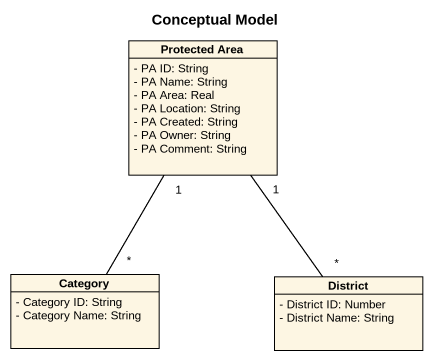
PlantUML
@startuml
title Conceptual Model
hide circle
hide empty members
skinparam classAttributeIconSize 0
class "Protected Area" as Protected_Area {
  - PA ID: String
  - PA Name: String
  - PA Area: Real
  - PA Location: String
  - PA Created: String
  - PA Owner: String
  - PA Comment: String
}
class Category {
  - Category ID: String
  - Category Name: String
}
class District {
  - District ID: Number
  - District Name: String
}
Protected_Area "1" -- "*" Category
Protected_Area "1" -- "*" District
@enduml
